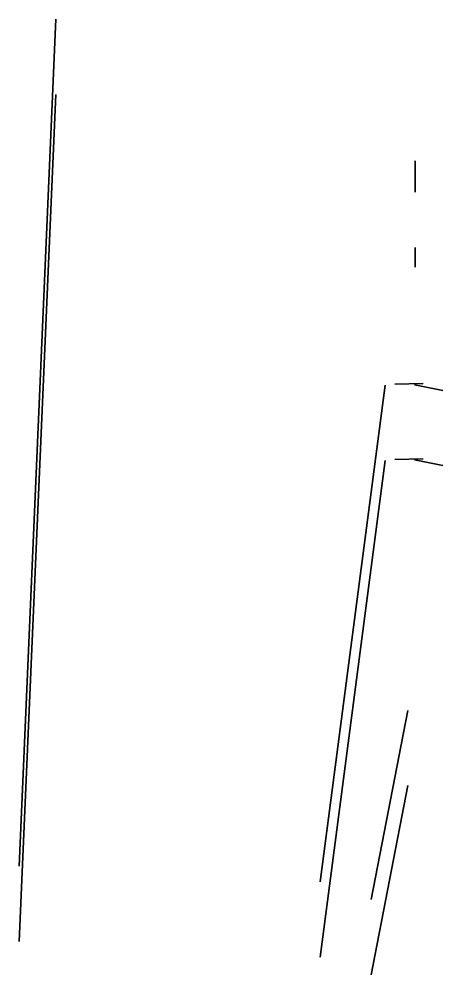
# Model space of a CAD drawing. Extents: x 0 to 5952, y 0 to 1070.
# Drawn here: x 404.3745 to 404.4141, y 392.7751 to 392.8644 of the extents above; entities that cross this region are included whole.
import ezdxf

# ---------------------------------------------------------------- set-up
doc = ezdxf.new("R2010")
doc.units = 0

msp = doc.modelspace()

# ---------------------------------------------------------------- linework, layer by layer
at = {"layer": 'PDF2_Camada 1', "color": 7}
for points in [[(404.377948, 392.864446), (404.374509, 392.785229), (404.377948, 392.864446)], [(404.377948, 392.857408), (404.374509, 392.778192), (404.377948, 392.857408)], [(404.41155, 392.84828), (404.41155, 392.85119), (404.41155, 392.84828)], [(404.41155, 392.841242), (404.41155, 392.843094), (404.41155, 392.841242)], [(404.40266, 392.783769), (404.408746, 392.830211), (404.40266, 392.783769)], [(404.409645, 392.830312), (404.412291, 392.830365), (404.409645, 392.830312)], [(404.411497, 392.830261), (404.414143, 392.829732), (404.411497, 392.830261)], [(404.409645, 392.823263), (404.412291, 392.823329), (404.409645, 392.823263)], [(404.40266, 392.77672), (404.408746, 392.823168), (404.40266, 392.77672)], [(404.411497, 392.823224), (404.414143, 392.822694), (404.411497, 392.823224)], [(404.407423, 392.782113), (404.410862, 392.799813), (404.407423, 392.782113)], [(404.407423, 392.775077), (404.410862, 392.792778), (404.407423, 392.775077)]]:
    msp.add_lwpolyline(points, dxfattribs=at)
at = {"layer": 'PDF3_Solid Fills', "color": 7}
for points in [[(404.377948, 392.864446), (404.374509, 392.785229), (404.377948, 392.864446)], [(404.377948, 392.857408), (404.374509, 392.778192), (404.377948, 392.857408)], [(404.41155, 392.84828), (404.41155, 392.85119), (404.41155, 392.84828)], [(404.41155, 392.841242), (404.41155, 392.843094), (404.41155, 392.841242)], [(404.40266, 392.783769), (404.408746, 392.830211), (404.40266, 392.783769)], [(404.409645, 392.830312), (404.412291, 392.830365), (404.409645, 392.830312)], [(404.411497, 392.830261), (404.414143, 392.829732), (404.411497, 392.830261)], [(404.409645, 392.823263), (404.412291, 392.823329), (404.409645, 392.823263)], [(404.40266, 392.77672), (404.408746, 392.823168), (404.40266, 392.77672)], [(404.411497, 392.823224), (404.414143, 392.822694), (404.411497, 392.823224)], [(404.407423, 392.782113), (404.410862, 392.799813), (404.407423, 392.782113)], [(404.407423, 392.775077), (404.410862, 392.792778), (404.407423, 392.775077)]]:
    msp.add_lwpolyline(points, dxfattribs=at)
at = {"layer": 'PDF_Camada 1', "color": 7}
for points in [[(404.377948, 392.864446), (404.374509, 392.785229), (404.377948, 392.864446)], [(404.377948, 392.857408), (404.374509, 392.778192), (404.377948, 392.857408)], [(404.41155, 392.84828), (404.41155, 392.85119), (404.41155, 392.84828)], [(404.41155, 392.841242), (404.41155, 392.843094), (404.41155, 392.841242)], [(404.40266, 392.783769), (404.408746, 392.830211), (404.40266, 392.783769)], [(404.409645, 392.830312), (404.412291, 392.830365), (404.409645, 392.830312)], [(404.411497, 392.830261), (404.414143, 392.829732), (404.411497, 392.830261)], [(404.409645, 392.823263), (404.412291, 392.823329), (404.409645, 392.823263)], [(404.40266, 392.77672), (404.408746, 392.823168), (404.40266, 392.77672)], [(404.411497, 392.823224), (404.414143, 392.822694), (404.411497, 392.823224)], [(404.407423, 392.782113), (404.410862, 392.799813), (404.407423, 392.782113)], [(404.407423, 392.775077), (404.410862, 392.792778), (404.407423, 392.775077)]]:
    msp.add_lwpolyline(points, dxfattribs=at)

doc.saveas('drawing.dxf')
